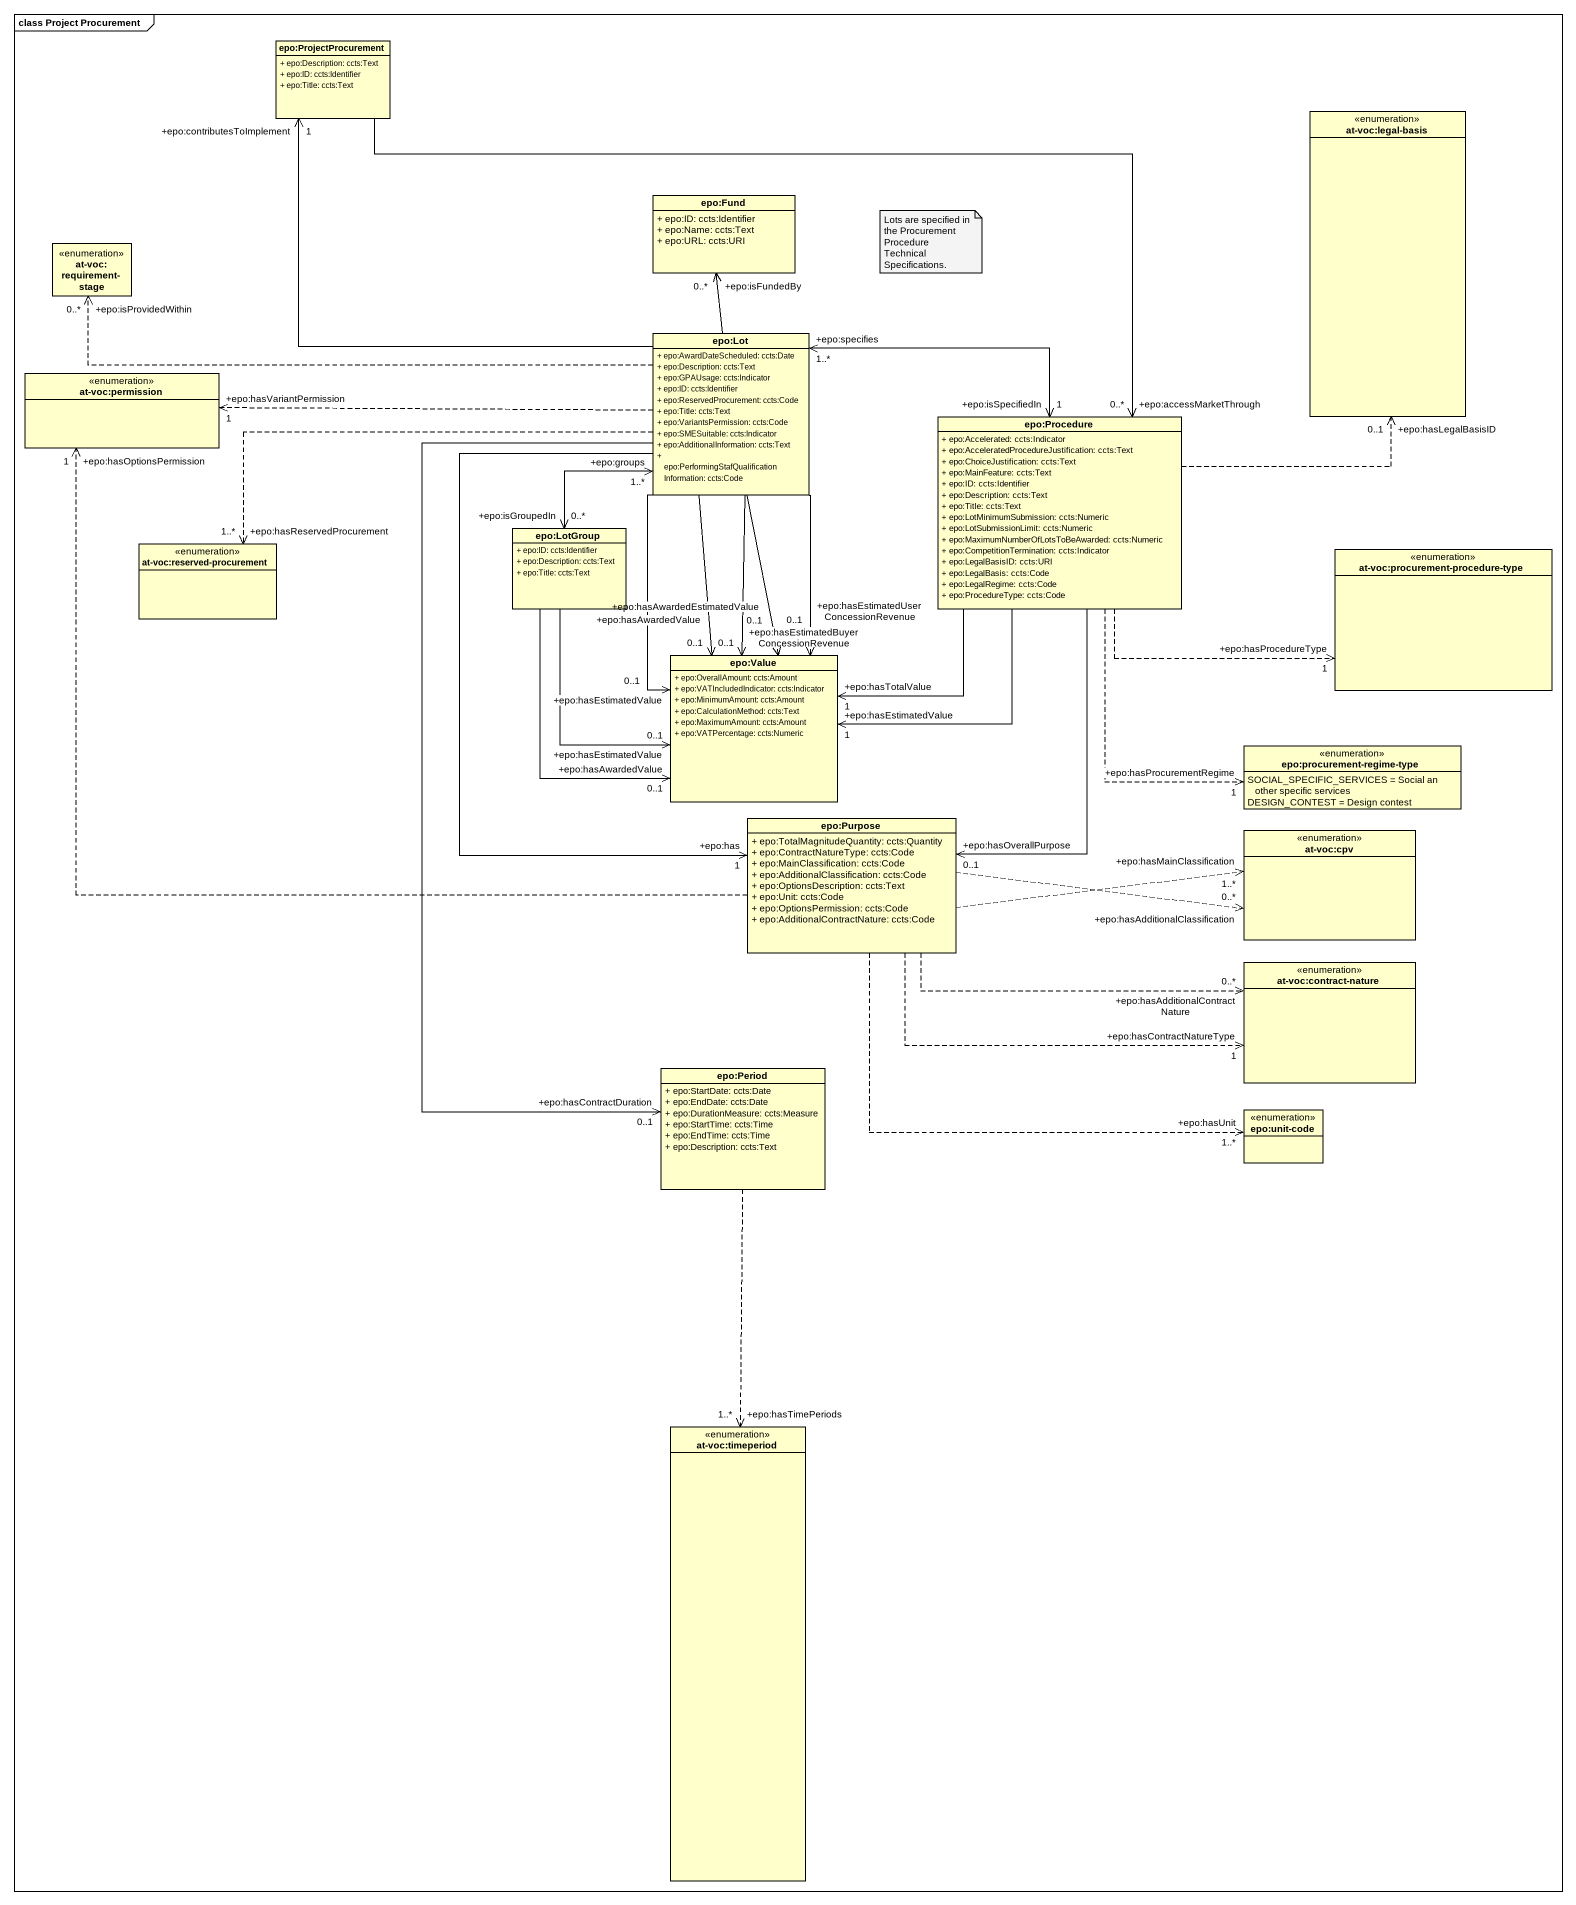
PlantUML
@startuml
mainframe class Project Procurement
hide circle
hide empty members
skinparam classAttributeIconSize 0
class "epo:ProjectProcurement" as epo_ProjectProcurement {
  + epo:Description: ccts:Text
  + epo:ID: ccts:Identifier
  + epo:Title: ccts:Text
}
enum "at-voc:legal-basis" as at_voc_legal_basis
class "epo:Fund" as epo_Fund {
  + epo:ID: ccts:Identifier
  + epo:Name: ccts:Text
  + epo:URL: ccts:URI
}
enum "at-voc:requirement-stage" as at_voc_requirement_stage
class "epo:Lot" as epo_Lot {
  + epo:AwardDateScheduled: ccts:Date
  + epo:Description: ccts:Text
  + epo:GPAUsage: ccts:Indicator
  + epo:ID: ccts:Identifier
  + epo:ReservedProcurement: ccts:Code
  + epo:Title: ccts:Text
  + epo:VariantsPermission: ccts:Code
  + epo:SMESuitable: ccts:Indicator
  + epo:AdditionalInformation: ccts:Text
  + epo:PerformingStafQualificationInformation: ccts:Code
}
enum "at-voc:permission" as at_voc_permission
class "epo:Procedure" as epo_Procedure {
  + epo:Accelerated: ccts:Indicator
  + epo:AcceleratedProcedureJustification: ccts:Text
  + epo:ChoiceJustification: ccts:Text
  + epo:MainFeature: ccts:Text
  + epo:ID: ccts:Identifier
  + epo:Description: ccts:Text
  + epo:Title: ccts:Text
  + epo:LotMinimumSubmission: ccts:Numeric
  + epo:LotSubmissionLimit: ccts:Numeric
  + epo:MaximumNumberOfLotsToBeAwarded: ccts:Numeric
  + epo:CompetitionTermination: ccts:Indicator
  + epo:LegalBasisID: ccts:URI
  + epo:LegalBasis: ccts:Code
  + epo:LegalRegime: ccts:Code
  + epo:ProcedureType: ccts:Code
}
enum "at-voc:reserved-procurement" as at_voc_reserved_procurement
class "epo:LotGroup" as epo_LotGroup {
  + epo:ID: ccts:Identifier
  + epo:Description: ccts:Text
  + epo:Title: ccts:Text
}
enum "at-voc:procurement-procedure-type" as at_voc_procurement
class "epo:Value" as epo_Value {
  + epo:OverallAmount: ccts:Amount
  + epo:VATIncludedIndicator: ccts:Indicator
  + epo:MinimumAmount: ccts:Amount
  + epo:CalculationMethod: ccts:Text
  + epo:MaximumAmount: ccts:Amount
  + epo:VATPercentage: ccts:Numeric
}
enum "epo:procurement-regime-type" as epo_procurement_regime_type {
  SOCIAL_SPECIFIC_SERVICES = Social an other specific services
  DESIGN_CONTEST = Design contest
}
class "epo:Purpose" as epo_Purpose {
  + epo:TotalMagnitudeQuantity: ccts:Quantity
  + epo:ContractNatureType: ccts:Code
  + epo:MainClassification: ccts:Code
  + epo:AdditionalClassification: ccts:Code
  + epo:OptionsDescription: ccts:Text
  + epo:Unit: ccts:Code
  + epo:OptionsPermission: ccts:Code
  + epo:AdditionalContractNature: ccts:Code
}
enum "at-voc:cpv" as at_voc_cpv
enum "at-voc:contract-nature" as at_voc_contract_nature
class "epo:Period" as epo_Period {
  + epo:StartDate: ccts:Date
  + epo:EndDate: ccts:Date
  + epo:DurationMeasure: ccts:Measure
  + epo:StartTime: ccts:Time
  + epo:EndTime: ccts:Time
  + epo:Description: ccts:Text
}
enum "epo:unit-code" as epo_unit_code
enum "at-voc:timeperiod" as at_voc_timeperiod
epo_ProjectProcurement -right-> "+epo:accessMarketThrough\n0..*" epo_Procedure
epo_Lot -up-> "+epo:contributesToImplement\n1" epo_ProjectProcurement
epo_Lot -up-> "+epo:isFundedBy\n0..*" epo_Fund
epo_Lot .left.> "+epo:isProvidedWithin\n0..*" at_voc_requirement_stage
epo_Lot .left.> "+epo:hasVariantPermission\n1" at_voc_permission
epo_Lot .left.> "+epo:hasReservedProcurement\n1..*" at_voc_reserved_procurement
epo_Lot "+epo:groups\n1..*" <--> "+epo:isGroupedIn\n0..*" epo_LotGroup
epo_Lot --> "+epo:hasAwardedValue\n0..1" epo_Value
epo_Lot --> "+epo:hasEstimatedBuyerConcessionRevenue\n0..1" epo_Value
epo_Lot --> "+epo:hasEstimatedUserConcessionRevenue\n0..1" epo_Value
epo_Lot --> "+epo:hasEstimatedValue\n0..1" epo_Value
epo_Lot --> "+epo:hasAwardedEstimatedValue\n0..1" epo_Value
epo_Lot --> "+epo:has\n1" epo_Purpose
epo_Lot --> "+epo:hasContractDuration\n0..1" epo_Period
epo_Procedure .up.> "+epo:hasLegalBasisID\n0..1" at_voc_legal_basis
epo_Procedure "+epo:isSpecifiedIn\n1" <-left-> "+epo:specifies\n1..*" epo_Lot
epo_Procedure .right.> "+epo:hasProcedureType\n1" at_voc_procurement
epo_Procedure --> "+epo:hasTotalValue\n1" epo_Value
epo_Procedure --> "+epo:hasEstimatedValue\n1" epo_Value
epo_Procedure ..> "+epo:hasProcurementRegime\n1" epo_procurement_regime_type
epo_Procedure --> "+epo:hasOverallPurpose\n0..1" epo_Purpose
epo_LotGroup --> "+epo:hasEstimatedValue\n0..1" epo_Value
epo_LotGroup --> "+epo:hasAwardedValue\n0..1" epo_Value
epo_Purpose .up.> "+epo:hasOptionsPermission\n1" at_voc_permission
epo_Purpose .right.> "+epo:hasAdditionalClassification\n0..*" at_voc_cpv
epo_Purpose .right.> "+epo:hasMainClassification\n1..*" at_voc_cpv
epo_Purpose .right.> "+epo:hasAdditionalContractNature\n0..*" at_voc_contract_nature
epo_Purpose .right.> "+epo:hasContractNatureType\n1" at_voc_contract_nature
epo_Purpose .right.> "+epo:hasUnit\n1..*" epo_unit_code
epo_Period ..> "+epo:hasTimePeriods\n1..*" at_voc_timeperiod
note as N1
  Lots are specified in the Procurement Procedure Technical Specifications.
end note
@enduml
